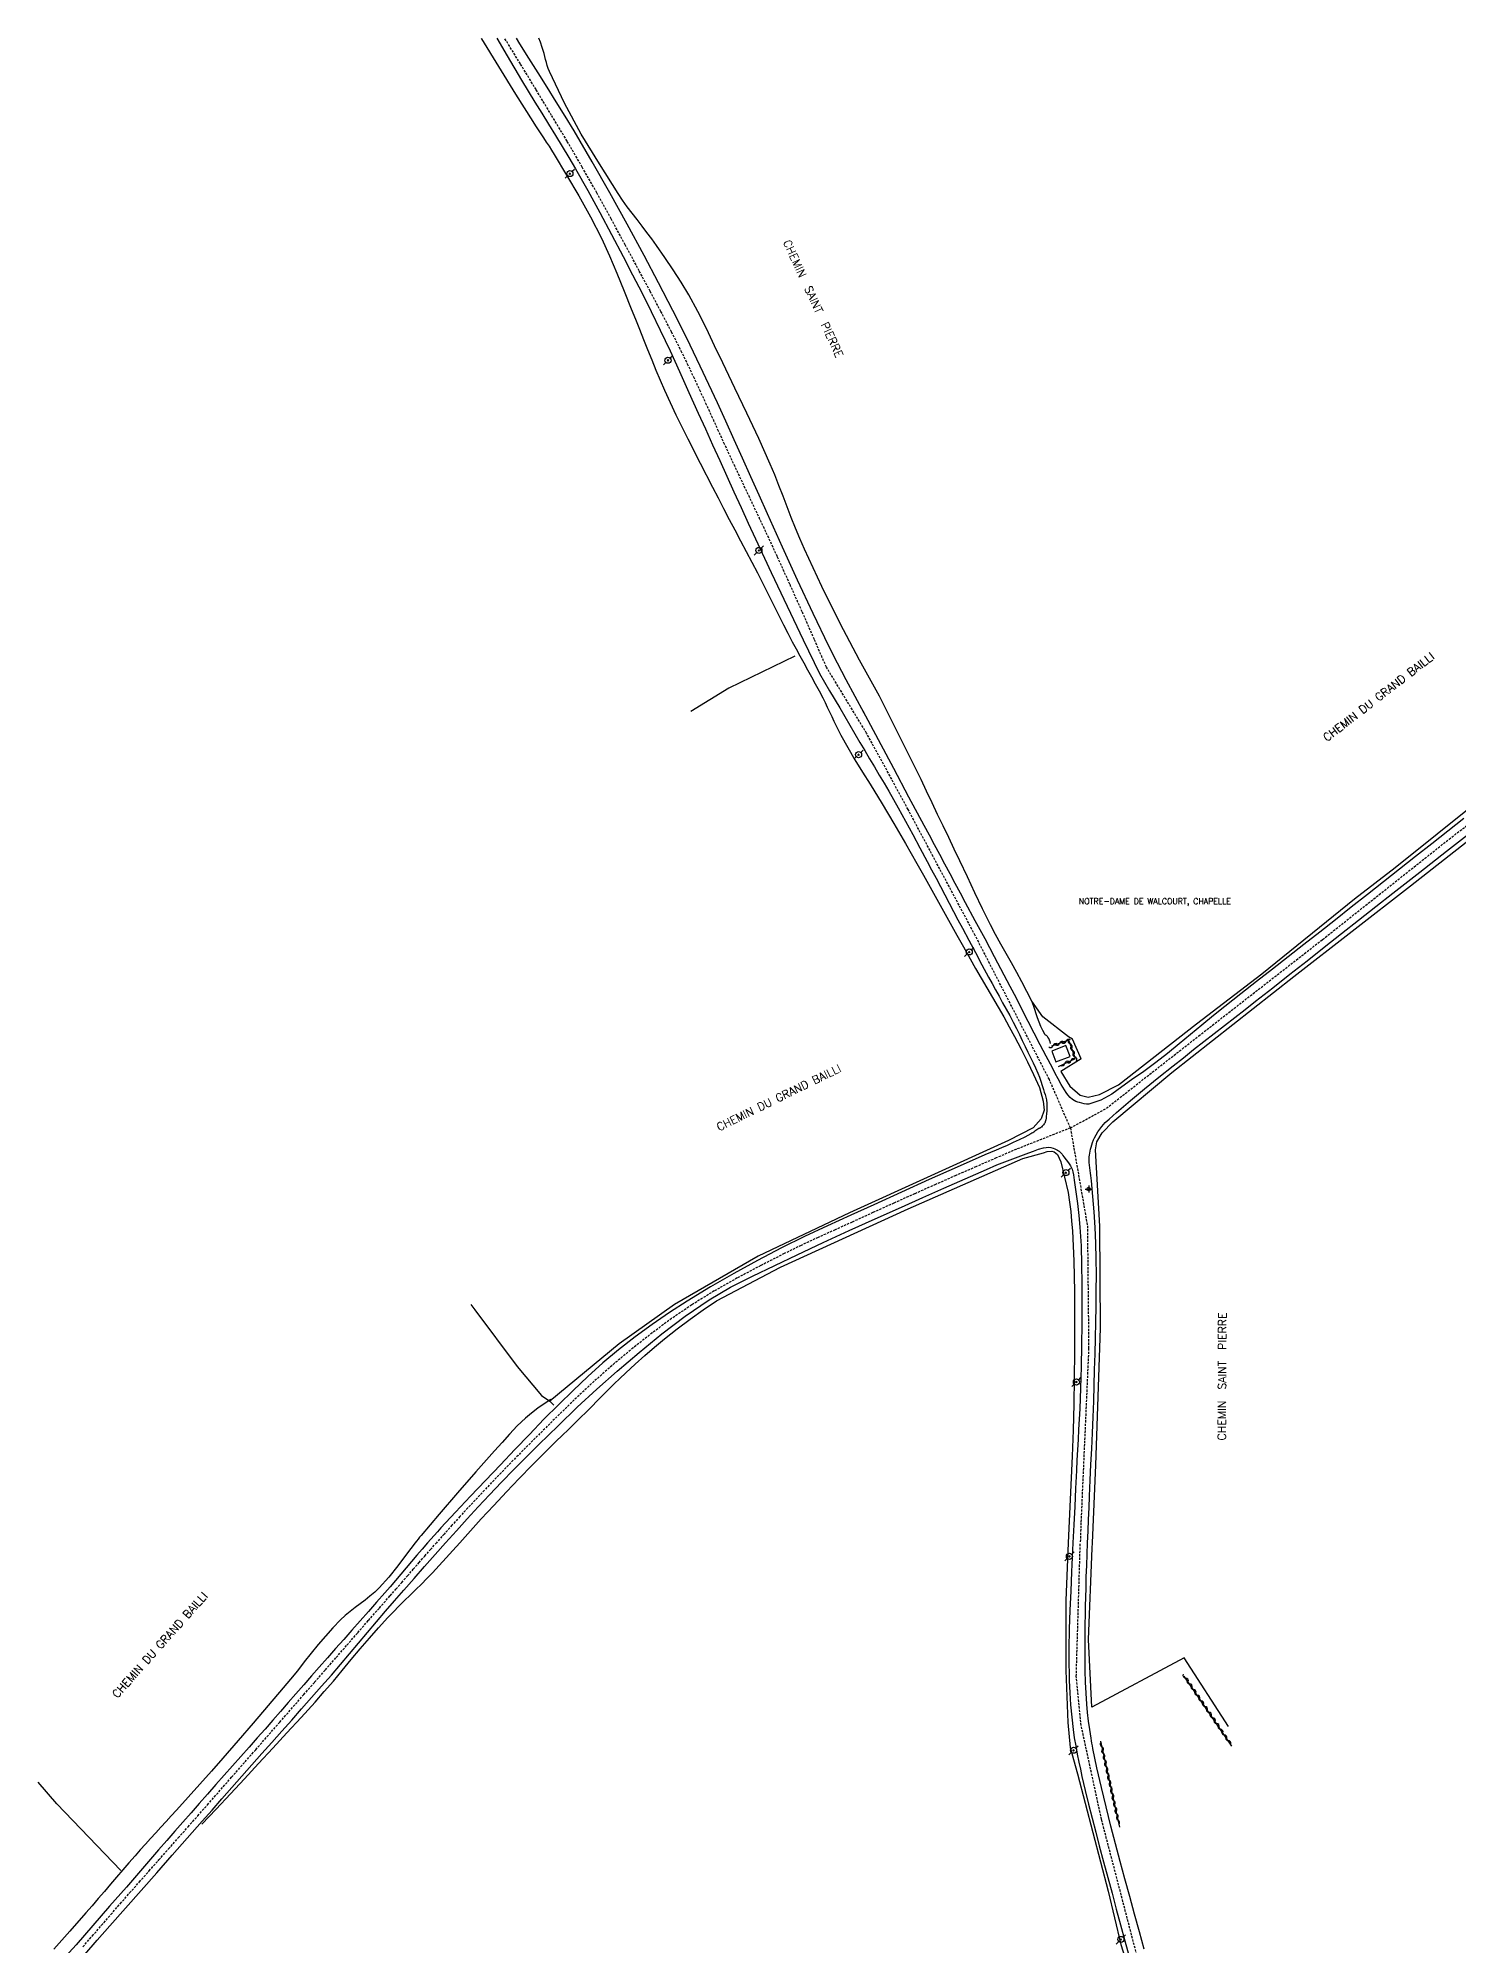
# Model space of a CAD drawing. Header units: millimetres. Extents: x 146000 to 146945, y 144000 to 145000.
# Drawn here: x 146069.4 to 146380.1, y 144582.9 to 145000 of the extents above; entities that cross this region are included whole.
import ezdxf
from ezdxf.enums import TextEntityAlignment as Align

# ---------------------------------------------------------------- set-up
doc = ezdxf.new("R2010")
doc.units = ezdxf.units.MM
doc.linetypes.add('DASHED', pattern=[0.75, 0.5, -0.25])
doc.layers.get('0').update_dxf_attribs({"linetype": 'CONTINUOUS'})
for name, color, linetype in [('W0001', 6, 'DASHED'), ('W0008', 7, 'CONTINUOUS'), ('W0104', 1, 'CONTINUOUS'), ('W0211', 2, 'CONTINUOUS'), ('W0310', 3, 'CONTINUOUS'), ('W0330', 7, 'CONTINUOUS'), ('W0473', 7, 'CONTINUOUS'), ('W0853', 7, 'CONTINUOUS'), ('W0984', 7, 'CONTINUOUS'), ('W0989', 7, 'CONTINUOUS')]:
    doc.layers.add(name, color=color, linetype=linetype)
doc.styles.get("Standard").update_dxf_attribs({"font": 'romans.shx', "width": 0.85})

# ---------------------------------------------------------------- blocks, each defined once
blk = doc.blocks.new('T473')
for p, q in [((-0.166667, 0.166667), (0.166667, -0.166667)), ((-0.166667, -0.166667), (0.166667, 0.166667)), ((0.500001, 0.500001), (1.000002, 1.000002)), ((-1.000002, -1.000002), (-0.500001, -0.500001))]:
    blk.add_line(p, q)
blk.add_ellipse((0, 0), major_axis=(0.471405, 0.471405), ratio=1, start_param=5.4977871438, end_param=11.780972451)
blk = doc.blocks.new('T853')
for p, q in [((-0.75, 0), (0.75, 0)), ((0, 0.75), (0, -0.75))]:
    blk.add_line(p, q)
blk.add_ellipse((0, 0), major_axis=(-0.265, 0.265), ratio=1, start_param=3.926991, end_param=10.210176)
blk = doc.blocks.new('t310o')
at = {"color": 0, "linetype": 'Continuous'}
for centre, start, end in [((-0.5, 0.38), 216.8699, 323.1304), ((0.5, -0.37), 36.8699, 143.1303)]:
    blk.add_arc(centre, 0.625, start, end, dxfattribs=at)

msp = doc.modelspace()

# ---------------------------------------------------------------- linework, layer by layer
at = {"layer": 'W0001'}
for points in [[(146295.14, 144761.72), (146290.54, 144772.29), (146274.31, 144803.82), (146259.64, 144831.36), (146250.58, 144848.01), (146241.77, 144862.48), (146239.14, 144868.53), (146236.48, 144874.58), (146233.78, 144880.61), (146231.05, 144886.62), (146229.8, 144889.34), (146228.53, 144892.06), (146227.25, 144894.78), (146225.97, 144897.49), (146224.68, 144900.2), (146223.4, 144902.9), (146222.11, 144905.62), (146220.84, 144908.33), (146219.51, 144911.2), (146218.19, 144914.08), (146216.88, 144916.96), (146215.56, 144919.84), (146214.24, 144922.71), (146212.91, 144925.58), (146211.55, 144928.44), (146210.17, 144931.29), (146207.9, 144935.78), (146205.58, 144940.23), (146203.22, 144944.66), (146200.84, 144949.09), (146197.78, 144954.8), (146194.69, 144960.49), (146191.56, 144966.16), (146188.37, 144971.8), (146185.06, 144977.48), (146181.67, 144983.12), (146178.26, 144988.75), (146174.85, 144994.37), (146173.3, 144996.91), (146171.73, 144999.43), (146171.37, 145000)], [(146295.14, 144761.72), (146303.02, 144766.03), (146323.23, 144781.85), (146350.3, 144802.92), (146377.96, 144824.85), (146403.52, 144844.47), (146432.61, 144866.61), (146462.62, 144890.42), (146489.89, 144914.67), (146506.81, 144932.03), (146523.35, 144955.01), (146533.44, 144964.38)], [(146295.14, 144761.72), (146283.34, 144757.06), (146278.91, 144755.15), (146274.49, 144753.24), (146270.07, 144751.3), (146265.66, 144749.36), (146261.08, 144747.32), (146256.52, 144745.28), (146251.96, 144743.21), (146247.4, 144741.14), (146243.68, 144739.45), (146239.94, 144737.77), (146236.23, 144736.05), (146232.55, 144734.25), (146227.4, 144731.61), (146222.28, 144728.91), (146217.23, 144726.07), (146212.31, 144723.03), (146207.93, 144720.05), (146203.68, 144716.91), (146199.52, 144713.63), (146195.45, 144710.26), (146190.97, 144706.32), (146186.61, 144702.24), (146182.33, 144698.07), (146178.08, 144693.88), (146174.33, 144690.13), (146170.63, 144686.34), (146166.97, 144682.51), (146163.35, 144678.64), (146161.61, 144676.74), (146159.88, 144674.84), (146158.17, 144672.92), (146156.46, 144671)], [(146295.14, 144761.72), (146298.86, 144740.3), (146299.14, 144713.54), (146297.45, 144675.46), (146297.31, 144671)], [(146079.15, 144582.67), (146081.2, 144585.03), (146083.24, 144587.38), (146085.28, 144589.74), (146087.32, 144592.1), (146089.37, 144594.44), (146091.5, 144596.85), (146093.63, 144599.26), (146095.76, 144601.67), (146097.89, 144604.08), (146100.02, 144606.49), (146102.15, 144608.9), (146104.27, 144611.32), (146106.4, 144613.73), (146111.67, 144619.75), (146116.94, 144625.77), (146122.21, 144631.79), (146127.47, 144637.82), (146129.83, 144640.52), (146132.19, 144643.23), (146134.55, 144645.93), (146136.9, 144648.64), (146139.26, 144651.35), (146141.62, 144654.05), (146143.99, 144656.75), (146146.36, 144659.45), (146147.62, 144660.89), (146148.88, 144662.34), (146150.15, 144663.78), (146151.41, 144665.23), (146152.67, 144666.67), (146153.93, 144668.12), (146155.19, 144669.56), (146156.46, 144671)], [(146310.8, 144576.54), (146301.96, 144610.51), (146297.51, 144631.04), (146296.43, 144641.78), (146297.31, 144671)]]:
    msp.add_lwpolyline(points, dxfattribs=at)
at = {"layer": 'W0008'}
for points in [[(146169.69, 145000), (146171.96, 144996.13), (146175.08, 144990.85), (146176.54, 144988.41), (146178.02, 144985.99), (146179.51, 144983.57), (146181.01, 144981.16), (146182.51, 144978.75), (146183.99, 144976.33), (146185.45, 144973.89), (146186.89, 144971.44), (146189.58, 144966.69), (146192.2, 144961.91), (146194.77, 144957.1), (146197.32, 144952.27), (146199.4, 144948.26), (146201.45, 144944.24), (146203.47, 144940.2), (146205.45, 144936.13), (146207.58, 144931.62), (146209.65, 144927.08), (146211.7, 144922.53), (146213.76, 144917.99), (146215.32, 144914.55), (146216.88, 144911.11), (146218.43, 144907.68), (146219.99, 144904.24), (146221.54, 144900.8), (146223.1, 144897.36), (146224.68, 144893.93), (146226.26, 144890.51), (146229.72, 144883.13), (146233.21, 144875.77), (146236.73, 144868.42), (146240.29, 144861.09)], [(146250.04, 144852.41), (146248.04, 144856.03), (146246.08, 144859.67), (146244.18, 144863.34), (146242.32, 144867.04), (146238.85, 144874.23), (146235.49, 144881.47), (146232.2, 144888.74), (146228.89, 144896.01), (146227.05, 144900.04), (146225.23, 144904.08), (146223.42, 144908.13), (146221.61, 144912.18), (146219.79, 144916.22), (146217.95, 144920.26), (146216.09, 144924.28), (146214.19, 144928.29), (146211.22, 144934.39), (146208.18, 144940.46), (146205.08, 144946.49), (146201.91, 144952.49), (146198.19, 144959.36), (146194.39, 144966.18), (146190.51, 144972.97), (146186.58, 144979.71), (146184.65, 144982.92), (146182.7, 144986.11), (146180.71, 144989.28), (146178.71, 144992.45), (146176.72, 144995.61), (146174.73, 144998.79), (146173.99, 145000)], [(146240.29, 144861.09), (146242.49, 144857.32), (146244.69, 144853.55), (146246.9, 144849.78), (146249.1, 144846.01), (146250.15, 144844.22), (146251.21, 144842.44), (146252.27, 144840.66), (146253.32, 144838.88), (146254.38, 144837.1), (146255.43, 144835.32), (146256.46, 144833.53), (146257.48, 144831.73), (146259.1, 144828.81), (146260.68, 144825.87), (146262.24, 144822.93), (146263.81, 144819.98), (146264.78, 144818.16), (146265.75, 144816.34), (146266.71, 144814.52), (146267.67, 144812.7), (146268.63, 144810.88), (146269.6, 144809.05), (146270.56, 144807.23), (146271.53, 144805.41), (146272.95, 144802.74), (146274.38, 144800.06), (146275.81, 144797.39), (146277.24, 144794.72), (146278, 144793.31), (146278.78, 144791.91), (146279.55, 144790.5), (146280.33, 144789.1), (146281.11, 144787.69), (146281.87, 144786.28), (146282.63, 144784.86), (146283.36, 144783.44), (146284.01, 144782.15), (146284.63, 144780.86), (146285.24, 144779.56), (146285.85, 144778.26), (146286.41, 144777.12), (146286.97, 144775.98), (146287.51, 144774.83), (146288.02, 144773.67), (146288.36, 144772.8), (146288.67, 144771.91), (146288.97, 144771.03), (146289.25, 144770.14), (146289.44, 144769.57), (146289.63, 144769), (146289.8, 144768.43), (146289.91, 144767.84), (146289.99, 144767.07), (146289.99, 144766.29), (146289.96, 144765.52), (146289.91, 144764.75), (146289.88, 144764.32), (146289.84, 144763.89), (146289.77, 144763.47), (146289.66, 144763.05), (146289.61, 144762.93), (146289.55, 144762.82), (146289.49, 144762.71), (146289.42, 144762.6), (146289.28, 144762.42), (146289.13, 144762.24), (146288.97, 144762.07), (146288.8, 144761.91), (146288.74, 144761.86), (146288.68, 144761.82), (146288.61, 144761.77), (146288.54, 144761.73), (146288.47, 144761.69), (146288.4, 144761.65), (146288.34, 144761.61), (146288.27, 144761.57), (146288.04, 144761.42), (146287.82, 144761.27), (146287.6, 144761.13), (146287.38, 144760.98), (146287.15, 144760.83), (146286.93, 144760.68), (146286.7, 144760.54), (146286.46, 144760.41), (146285.2, 144759.73), (146283.92, 144759.11), (146282.62, 144758.5), (146281.32, 144757.91), (146280.11, 144757.37), (146278.89, 144756.85), (146277.67, 144756.34), (146276.45, 144755.85)], [(146381.23, 144829.38), (146377.7, 144826.62), (146374.18, 144823.85), (146370.66, 144821.07), (146367.15, 144818.29), (146363.63, 144815.51), (146360.11, 144812.73), (146356.59, 144809.96), (146353.14, 144807.25), (146349.69, 144804.54), (146346.23, 144801.83), (146342.78, 144799.13), (146339.32, 144796.42), (146335.87, 144793.72), (146332.41, 144791.01), (146328.96, 144788.3), (146326.42, 144786.27), (146323.91, 144784.22), (146321.4, 144782.15), (146318.9, 144780.08), (146316.37, 144778.03), (146313.8, 144776.03), (146311.19, 144774.09), (146308.52, 144772.23), (146306.38, 144770.7), (146304.19, 144769.12), (146301.79, 144767.76), (146299.17, 144766.93), (146298.65, 144766.91), (146298.13, 144766.99), (146297.63, 144767.12), (146297.15, 144767.27), (146296.75, 144767.38), (146296.35, 144767.52), (146295.96, 144767.69), (146295.6, 144767.92), (146295.06, 144768.39), (146294.61, 144768.93), (146294.2, 144769.5), (146293.82, 144770.08), (146293.1, 144771.24), (146292.45, 144772.43), (146291.84, 144773.65), (146291.22, 144774.85), (146289.88, 144777.38), (146288.56, 144779.91), (146287.24, 144782.45), (146285.94, 144785), (146284.63, 144787.54), (146283.32, 144790.08), (146282, 144792.62), (146280.68, 144795.15), (146278.58, 144799.11), (146276.47, 144803.05), (146274.35, 144807), (146272.23, 144810.94), (146271.1, 144813.05), (146269.97, 144815.16), (146268.84, 144817.27), (146267.71, 144819.38), (146266.58, 144821.49), (146265.45, 144823.6), (146264.32, 144825.71), (146263.19, 144827.82), (146259.84, 144834.07), (146256.5, 144840.32), (146253.16, 144846.57), (146249.82, 144852.82)], [(146298.92, 144671), (146299.03, 144673.56), (146299.14, 144676.11), (146299.25, 144678.67), (146299.36, 144681.23), (146299.5, 144684.68), (146299.65, 144688.13), (146299.8, 144691.59), (146299.95, 144695.04), (146300.1, 144698.5), (146300.24, 144701.95), (146300.35, 144705.41), (146300.45, 144708.86), (146300.54, 144712.32), (146300.62, 144715.78), (146300.7, 144719.23), (146300.77, 144722.69), (146300.81, 144726.15), (146300.82, 144729.61), (146300.79, 144733.07), (146300.71, 144736.52), (146300.56, 144739.93), (146300.34, 144743.34), (146300.07, 144746.73), (146299.77, 144750.13), (146299.7, 144750.71), (146299.63, 144751.29), (146299.55, 144751.86), (146299.47, 144752.44), (146299.39, 144753.02), (146299.32, 144753.6), (146299.27, 144754.18), (146299.24, 144754.76), (146299.24, 144754.89), (146299.24, 144755.02), (146299.25, 144755.15), (146299.25, 144755.28), (146299.26, 144755.41), (146299.27, 144755.53), (146299.29, 144755.66), (146299.3, 144755.79), (146299.37, 144756.23), (146299.45, 144756.67), (146299.55, 144757.1), (146299.67, 144757.53), (146299.82, 144758.06), (146299.99, 144758.57), (146300.18, 144759.09), (146300.41, 144759.58), (146300.76, 144760.24), (146301.15, 144760.87), (146301.57, 144761.47), (146302.03, 144762.06), (146302.78, 144762.88), (146303.59, 144763.65), (146304.43, 144764.39), (146305.26, 144765.13), (146308.29, 144767.74), (146311.37, 144770.28), (146314.49, 144772.79), (146317.61, 144775.29), (146319.85, 144777.07), (146322.1, 144778.85), (146324.35, 144780.62), (146326.61, 144782.38), (146328.88, 144784.14), (146331.14, 144785.89), (146333.4, 144787.65), (146335.66, 144789.42), (146339.42, 144792.37), (146343.17, 144795.33), (146346.93, 144798.29), (146350.68, 144801.25), (146354.43, 144804.21), (146358.18, 144807.17), (146361.94, 144810.12), (146365.7, 144813.08), (146371.55, 144817.67), (146377.41, 144822.25), (146383.28, 144826.83)], [(146276.81, 144752.63), (146279.09, 144753.62), (146281.4, 144754.55), (146283.72, 144755.43), (146286.07, 144756.25), (146287.1, 144756.64), (146288.16, 144757.06), (146289.27, 144757.39), (146290.41, 144757.5), (146290.89, 144757.44), (146291.34, 144757.3), (146291.77, 144757.12), (146292.18, 144756.92), (146292.35, 144756.83), (146292.52, 144756.73), (146292.67, 144756.62), (146292.82, 144756.5), (146293.07, 144756.24), (146293.31, 144755.96), (146293.52, 144755.68), (146293.74, 144755.39), (146294.22, 144754.74), (146294.71, 144754.09), (146295.15, 144753.41), (146295.51, 144752.68), (146295.7, 144752.1), (146295.81, 144751.5), (146295.89, 144750.9), (146295.98, 144750.3), (146296.37, 144747.74), (146296.72, 144745.17), (146297.01, 144742.59), (146297.24, 144740.01), (146297.47, 144735.91), (146297.58, 144731.82), (146297.62, 144727.72), (146297.64, 144723.63), (146297.64, 144718.92), (146297.59, 144714.21), (146297.49, 144709.5), (146297.36, 144704.79), (146297.28, 144702.55), (146297.18, 144700.3), (146297.07, 144698.06), (146296.95, 144695.81), (146296.82, 144693.57), (146296.7, 144691.33), (146296.58, 144689.08), (146296.47, 144686.84), (146296.27, 144682.88), (146296.08, 144678.92), (146295.89, 144674.96), (146295.7, 144671)], [(146276.45, 144755.85), (146270.36, 144753.15), (146264.28, 144750.43), (146258.22, 144747.69), (146252.16, 144744.93), (146247.09, 144742.62), (146242.01, 144740.31), (146236.96, 144737.95), (146231.96, 144735.47), (146226.72, 144732.73), (146221.52, 144729.9), (146216.39, 144726.96), (146211.34, 144723.87), (146207.47, 144721.35), (146203.65, 144718.74), (146199.92, 144716.02), (146196.27, 144713.19), (146192.89, 144710.34), (146189.61, 144707.38), (146186.4, 144704.34), (146183.23, 144701.27), (146179.98, 144698.03), (146176.8, 144694.72), (146173.65, 144691.38), (146170.49, 144688.05), (146167.2, 144684.62), (146163.91, 144681.19), (146160.64, 144677.74), (146157.42, 144674.25), (146156.7, 144673.44), (146155.98, 144672.63), (146155.26, 144671.82), (146154.55, 144671)], [(146158.47, 144671), (146160.84, 144673.64), (146163.23, 144676.27), (146165.63, 144678.88), (146168.05, 144681.47), (146170.71, 144684.27), (146173.4, 144687.03), (146176.13, 144689.76), (146178.87, 144692.47), (146183.07, 144696.56), (146187.29, 144700.63), (146191.58, 144704.63), (146195.98, 144708.52), (146200.84, 144712.63), (146205.78, 144716.68), (146210.86, 144720.55), (146216.15, 144724.14), (146220.82, 144726.88), (146225.64, 144729.34), (146230.52, 144731.66), (146235.39, 144733.97), (146241.06, 144736.66), (146246.76, 144739.27), (146252.47, 144741.83), (146258.19, 144744.4), (146262.84, 144746.48), (146267.49, 144748.55), (146272.15, 144750.6), (146276.81, 144752.63)], [(146154.55, 144671), (146153.37, 144669.64), (146152.19, 144668.27), (146151.03, 144666.89), (146149.86, 144665.52), (146148.69, 144664.14), (146147.52, 144662.77), (146146.35, 144661.4), (146145.16, 144660.04), (146143.38, 144658), (146141.59, 144655.97), (146139.8, 144653.95), (146138, 144651.92), (146136.21, 144649.9), (146134.41, 144647.87), (146132.62, 144645.85), (146130.83, 144643.82), (146129.14, 144641.89), (146127.45, 144639.95), (146125.76, 144638.02), (146124.07, 144636.09), (146122.38, 144634.15), (146120.69, 144632.22), (146119, 144630.29), (146117.3, 144628.36), (146115.49, 144626.31), (146113.68, 144624.26), (146111.87, 144622.22), (146110.05, 144620.17), (146108.23, 144618.13), (146106.42, 144616.08), (146104.61, 144614.03), (146102.8, 144611.98), (146101.03, 144609.95), (146099.25, 144607.93), (146097.49, 144605.9), (146095.72, 144603.87), (146093.95, 144601.83), (146092.19, 144599.8), (146090.42, 144597.77), (146088.65, 144595.75), (146084.98, 144591.53), (146081.33, 144587.31), (146077.65, 144583.11), (146073.91, 144578.96)], [(146079.55, 144580.99), (146082.3, 144584.11), (146085.04, 144587.23), (146088.46, 144591.09), (146091.88, 144594.96), (146095.29, 144598.83), (146098.7, 144602.7), (146100.87, 144605.17), (146103.05, 144607.64), (146105.22, 144610.11), (146107.4, 144612.58), (146109.57, 144615.06), (146111.75, 144617.53), (146113.93, 144620), (146116.11, 144622.47), (146118.28, 144624.92), (146120.46, 144627.37), (146122.64, 144629.82), (146124.82, 144632.26), (146127, 144634.71), (146129.17, 144637.17), (146131.34, 144639.63), (146133.49, 144642.1), (146135.49, 144644.4), (146137.47, 144646.72), (146139.44, 144649.05), (146141.41, 144651.38), (146143.38, 144653.71), (146145.35, 144656.03), (146147.34, 144658.34), (146149.34, 144660.65), (146151.61, 144663.24), (146153.89, 144665.83), (146156.18, 144668.42), (146158.47, 144671)], [(146295.7, 144671), (146295.63, 144669.41), (146295.56, 144667.83), (146295.49, 144666.24), (146295.42, 144664.66), (146295.24, 144660.47), (146295.05, 144656.29), (146294.9, 144652.1), (146294.81, 144647.92), (146294.8, 144646.17), (146294.8, 144644.42), (146294.84, 144642.68), (146294.9, 144640.93), (146295.03, 144638.24), (146295.2, 144635.55), (146295.43, 144632.86), (146295.73, 144630.18), (146295.99, 144628.39), (146296.3, 144626.59), (146296.64, 144624.81), (146297, 144623.03), (146297.32, 144621.48), (146297.67, 144619.94), (146298.03, 144618.4), (146298.39, 144616.87), (146299.14, 144613.83), (146299.9, 144610.8), (146300.68, 144607.77), (146301.47, 144604.74), (146302.39, 144601.28), (146303.31, 144597.82), (146304.25, 144594.37), (146305.19, 144590.92), (146306.13, 144587.47), (146307.06, 144584.01), (146307.99, 144580.56)], [(146311.29, 144582.13), (146310.25, 144585.98), (146309.19, 144589.82), (146308.13, 144593.67), (146307.08, 144597.51), (146306.03, 144601.36), (146305.01, 144605.22), (146304.02, 144609.08), (146302.97, 144613.3), (146301.93, 144617.53), (146300.95, 144621.77), (146300.05, 144626.03), (146299.95, 144626.6), (146299.85, 144627.17), (146299.76, 144627.74), (146299.68, 144628.31), (146299.41, 144630.17), (146299.14, 144632.02), (146298.91, 144633.89), (146298.72, 144635.75), (146298.56, 144638.16), (146298.45, 144640.57), (146298.39, 144642.98), (146298.36, 144645.39), (146298.34, 144647.36), (146298.34, 144649.33), (146298.35, 144651.29), (146298.38, 144653.26), (146298.42, 144655.22), (146298.46, 144657.19), (146298.51, 144659.15), (146298.56, 144661.12), (146298.63, 144663.59), (146298.72, 144666.06), (146298.81, 144668.53), (146298.92, 144671)]]:
    msp.add_lwpolyline(points, dxfattribs=at)
at = {"layer": 'W0104'}
msp.add_lwpolyline([(146291.99, 144776.15), (146295.06, 144777.35), (146294.13, 144779.72), (146291.07, 144778.52), (146291.99, 144776.15)], close=True, dxfattribs=at)
at = {"layer": 'W0211'}
for points in [[(146166.23, 145000), (146166.33, 144999.83), (146170.03, 144993.78), (146173.77, 144987.75), (146177.55, 144981.75), (146178.13, 144980.85), (146178.72, 144979.95), (146179.32, 144979.06), (146179.91, 144978.17), (146180.51, 144977.28), (146181.1, 144976.38), (146181.68, 144975.48), (146182.24, 144974.56), (146184.95, 144970.06), (146187.61, 144965.52), (146190.16, 144960.93), (146192.56, 144956.25), (146194.33, 144952.44), (146195.95, 144948.58), (146197.52, 144944.69), (146199.1, 144940.81), (146200.01, 144938.59), (146200.91, 144936.36), (146201.79, 144934.13), (146202.67, 144931.89), (146203.56, 144929.66), (146204.47, 144927.44), (146205.4, 144925.23), (146206.37, 144923.03), (146208.87, 144917.67), (146211.49, 144912.36), (146214.17, 144907.09), (146216.86, 144901.82), (146218.07, 144899.47), (146219.3, 144897.13), (146220.53, 144894.79), (146221.78, 144892.46), (146223.02, 144890.12), (146224.26, 144887.79), (146225.5, 144885.45), (146226.71, 144883.1), (146227.68, 144881.22), (146228.63, 144879.33), (146229.57, 144877.43), (146230.51, 144875.54), (146231.45, 144873.64), (146232.39, 144871.75), (146233.35, 144869.87), (146234.32, 144867.99), (146235.14, 144866.45), (146235.97, 144864.92), (146236.81, 144863.39), (146237.66, 144861.87), (146238.51, 144860.34), (146239.34, 144858.81), (146240.17, 144857.28), (146240.98, 144855.73), (146241.48, 144854.72), (146241.97, 144853.71), (146242.45, 144852.68), (146242.93, 144851.66), (146243.4, 144850.63), (146243.89, 144849.61), (146244.4, 144848.6), (146244.92, 144847.6), (146246.44, 144844.87), (146248.02, 144842.18), (146249.65, 144839.52), (146251.35, 144836.89)], [(146253.37, 144856.12), (146249.01, 144864.02), (146244.82, 144872.02), (146240.81, 144880.1), (146236.98, 144888.27), (146235.97, 144890.57), (146235.01, 144892.88), (146234.09, 144895.21), (146233.19, 144897.55), (146232.3, 144899.89), (146231.39, 144902.22), (146230.46, 144904.55), (146229.48, 144906.86), (146226.98, 144912.44), (146224.39, 144917.97), (146221.74, 144923.49), (146219.09, 144928.99), (146217.3, 144932.75), (146215.52, 144936.51), (146213.68, 144940.25), (146211.69, 144943.91), (146210.03, 144946.67), (146208.27, 144949.37), (146206.45, 144952.03), (146204.62, 144954.67), (146203.59, 144956.11), (146202.53, 144957.52), (146201.45, 144958.92), (146200.37, 144960.32), (146199.29, 144961.72), (146198.23, 144963.13), (146197.2, 144964.57), (146196.21, 144966.04), (146192.11, 144972.49), (146188.14, 144979.04), (146184.46, 144985.77), (146181.21, 144992.72), (146180.95, 144993.36), (146180.73, 144994.01), (146180.54, 144994.67), (146180.36, 144995.33), (146180.19, 144996), (146180.02, 144996.66), (146179.83, 144997.32), (146179.63, 144997.97), (146179.23, 144999.09), (146178.86, 145000)], [(146290.78, 144780.21), (146290.7, 144780.58), (146290.58, 144780.93), (146290.42, 144781.28), (146290.22, 144781.6), (146290.15, 144781.69), (146290.07, 144781.76), (146289.99, 144781.83), (146289.91, 144781.9), (146289.82, 144781.96), (146289.74, 144782.03), (146289.66, 144782.11), (146289.59, 144782.19), (146289.08, 144783.03), (146288.65, 144783.92), (146288.29, 144784.84), (146287.98, 144785.76), (146287.69, 144786.69), (146287.39, 144787.61), (146287.06, 144788.52), (146286.68, 144789.41), (146285.64, 144791.55), (146284.54, 144793.65), (146283.41, 144795.73), (146282.25, 144797.8), (146281.08, 144799.86), (146279.92, 144801.93), (146278.78, 144804.01), (146277.68, 144806.11), (146275.95, 144809.6), (146274.27, 144813.11), (146272.61, 144816.64), (146270.94, 144820.15), (146269.73, 144822.68), (146268.52, 144825.22), (146267.32, 144827.75), (146266.11, 144830.28), (146264.9, 144832.81), (146263.69, 144835.34), (146262.47, 144837.87), (146261.24, 144840.39), (146259.3, 144844.33), (146257.34, 144848.27), (146255.37, 144852.2), (146253.37, 144856.12)], [(146251.35, 144836.89), (146253.94, 144832.59), (146256.51, 144828.26), (146259.05, 144823.93), (146261.56, 144819.57), (146263.04, 144816.97), (146264.5, 144814.37), (146265.95, 144811.75), (146267.39, 144809.14), (146268.83, 144806.52), (146270.28, 144803.9), (146271.73, 144801.29), (146273.19, 144798.68), (146274.41, 144796.56), (146275.64, 144794.44), (146276.88, 144792.33), (146278.12, 144790.22), (146279.36, 144788.11), (146280.58, 144785.99), (146281.77, 144783.85), (146282.94, 144781.7), (146284.36, 144778.95), (146285.74, 144776.18), (146287.08, 144773.39), (146288.36, 144770.58)], [(146294.68, 144747.6), (146294.97, 144745.52), (146295.22, 144743.42), (146295.42, 144741.32), (146295.58, 144739.22), (146295.89, 144732.59), (146296.03, 144725.95), (146296.06, 144719.32), (146296.04, 144712.68), (146296, 144707), (146295.9, 144701.32), (146295.73, 144695.64), (146295.51, 144689.96)], [(146161.56, 144671), (146162.74, 144672.32), (146163.92, 144673.63), (146165.1, 144674.94), (146166.29, 144676.23), (146169.05, 144679.2), (146171.81, 144682.15), (146174.6, 144685.09), (146177.41, 144688), (146178.72, 144689.31), (146180.03, 144690.62), (146181.35, 144691.92), (146182.67, 144693.21), (146184, 144694.5), (146185.33, 144695.79), (146186.66, 144697.08), (146187.98, 144698.38), (146189.21, 144699.6), (146190.44, 144700.83), (146191.66, 144702.07), (146192.89, 144703.31), (146194.12, 144704.54), (146195.35, 144705.76), (146196.6, 144706.97), (146197.87, 144708.17), (146199.95, 144710.08), (146202.06, 144711.96), (146204.2, 144713.81), (146206.39, 144715.6), (146209.15, 144717.78), (146211.97, 144719.89), (146214.82, 144721.95), (146217.72, 144723.95)], [(146181.48, 144702.36), (146180.03, 144701.43), (146178.63, 144700.43), (146177.27, 144699.38), (146175.96, 144698.27), (146174.17, 144696.56), (146172.47, 144694.77), (146170.82, 144692.93), (146169.17, 144691.09), (146165.09, 144686.53), (146161.05, 144681.93), (146157.07, 144677.29), (146153.13, 144672.61), (146152.8, 144672.21), (146152.47, 144671.81), (146152.15, 144671.4), (146151.83, 144671)], [(146151.83, 144671), (146149.93, 144668.51), (146148.05, 144665.99), (146146.09, 144663.52), (146143.98, 144661.18), (146142.99, 144660.23), (146141.94, 144659.34), (146140.86, 144658.49), (146139.76, 144657.66), (146138.67, 144656.84), (146137.59, 144655.99), (146136.53, 144655.11), (146135.53, 144654.17), (146133.83, 144652.42), (146132.2, 144650.6), (146130.63, 144648.74), (146129.09, 144646.85), (146127.58, 144644.95), (146126.06, 144643.05), (146124.53, 144641.16), (146122.98, 144639.29), (146119.69, 144635.44), (146116.4, 144631.59), (146113.1, 144627.76), (146109.77, 144623.94), (146107.25, 144621.09), (146104.71, 144618.25), (146102.16, 144615.41), (146099.61, 144612.58), (146098.48, 144611.33), (146097.34, 144610.09), (146096.21, 144608.84), (146095.07, 144607.6), (146093.94, 144606.36), (146092.81, 144605.11), (146091.68, 144603.86), (146090.57, 144602.6), (146089.21, 144601.05), (146087.86, 144599.49), (146086.52, 144597.92), (146085.18, 144596.35), (146083.84, 144594.78), (146082.5, 144593.22), (146081.15, 144591.66), (146079.8, 144590.1), (146076.29, 144586.12), (146072.76, 144582.16)], [(146105.2, 144609.46), (146108.3, 144612.78), (146111.41, 144616.1), (146114.5, 144619.43), (146117.59, 144622.76), (146120.69, 144626.09), (146123.79, 144629.43), (146126.87, 144632.78), (146129.92, 144636.16), (146131.94, 144638.46), (146133.93, 144640.78), (146135.89, 144643.12), (146137.85, 144645.47), (146139.82, 144647.81), (146141.81, 144650.14), (146143.83, 144652.44), (146145.88, 144654.7), (146147.06, 144655.95), (146148.27, 144657.18), (146149.49, 144658.39), (146150.72, 144659.59), (146151.95, 144660.79), (146153.18, 144661.99), (146154.39, 144663.21), (146155.59, 144664.44), (146157.1, 144666.06), (146158.6, 144667.7), (146160.09, 144669.35), (146161.56, 144671)]]:
    msp.add_lwpolyline(points, dxfattribs=at)
at = {"layer": 'W0310'}
for points in [[(146292.53, 144775.18), (146296.26, 144776.88), (146294.81, 144780.89), (146291, 144779.62)], [(146330.49, 144626.56), (146320.05, 144641.88)], [(146301.74, 144627.63), (146305.89, 144608.86)]]:
    msp.add_lwpolyline(points, dxfattribs=at)
at = {"layer": 'W0330'}
for points in [[(146297.53, 144776.82), (146293.04, 144774.04), (146295, 144770.82), (146297.25, 144768.88), (146299, 144768.43), (146301.54, 144769.03), (146305.69, 144771.12), (146322.75, 144784.47), (146337, 144795.41), (146357.27, 144811.82), (146366.17, 144818.65), (146384.59, 144833.39), (146400.48, 144847.57), (146418.24, 144863.24), (146436.41, 144878.64)], [(146234.9, 144864.89), (146220.43, 144857.85), (146212.11, 144852.77)], [(146299.96, 144671), (146300.73, 144687.96), (146301.7, 144717.95), (146301.55, 144740.25), (146300.6, 144756.93), (146300.91, 144758.67), (146302.1, 144760.64), (146304.44, 144763.06), (146317.33, 144773.85), (146344, 144794.86), (146369.53, 144814.68), (146385.45, 144827.13), (146405.82, 144842.78), (146427.47, 144859.48)], [(146297.53, 144776.82), (146295.59, 144781.12), (146294.71, 144781.66), (146289.15, 144786.03), (146286.68, 144789.41)], [(146288.36, 144770.58), (146289.18, 144767.6), (146289.42, 144765.61), (146288.77, 144763.72), (146287.03, 144761.77), (146281.6, 144758.95), (146246.85, 144743.15), (146226.85, 144733.69), (146208.53, 144723.11), (146196.46, 144714.48), (146181.31, 144701.95)], [(146217.72, 144723.95), (146231.74, 144731.29), (146259.68, 144744.05), (146284.76, 144755.01), (146289.24, 144756.31), (146290.07, 144756.55), (146291.09, 144756.66), (146291.62, 144756.46), (146292.3, 144755.93), (146293.03, 144754.28), (146294.68, 144747.6)], [(146164.02, 144723.08), (146164.88, 144721.93), (146174.13, 144709.55), (146179.44, 144703.19), (146181.31, 144701.95), (146182.14, 144701.09)], [(146295.51, 144689.96), (146294.69, 144671)], [(146294.69, 144671), (146294.14, 144658.42), (146294.12, 144643.08), (146294.58, 144631.7), (146295.13, 144626.28), (146296.67, 144620.46), (146303.44, 144594.86), (146306.16, 144583.15), (146309.5, 144572.64), (146313.6, 144557.5), (146316.3, 144550.37), (146319.78, 144544.4)], [(146329.7, 144630.82), (146320.04, 144645.83), (146299.8, 144635.1), (146299.11, 144649.89), (146299.91, 144669.83), (146299.96, 144671)], [(146087.42, 144599.38), (146073.44, 144613.94), (146069.36, 144618.69)]]:
    msp.add_lwpolyline(points, dxfattribs=at)

# ---------------------------------------------------------------- block references
at = {"layer": 'W0310'}
for p, rotation in [((146294.2, 144780.69), 198.3628106431935), ((146295.1, 144780.08), 109.8029208815002), ((146291.35, 144779.74), 198.3628106431935), ((146292.78, 144780.21), 198.3628106431935), ((146295.26, 144776.42), 24.49147620172536), ((146295.61, 144778.67), 109.8029208815002), ((146296.12, 144777.26), 109.8029208815002), ((146293.9, 144775.8), 24.49147620172536), ((146320.36, 144641.44), 124.2615599502145), ((146321.2, 144640.2), 124.2615599502145), ((146322.05, 144638.96), 124.2615599502145), ((146322.89, 144637.72), 124.2615599502145), ((146323.73, 144636.48), 124.2615599502145), ((146324.58, 144635.24), 124.2615599502145), ((146325.42, 144634), 124.2615599502145), ((146326.27, 144632.76), 124.2615599502145), ((146327.11, 144631.52), 124.2615599502145), ((146327.96, 144630.28), 124.2615599502145), ((146302.01, 144626.44), 282.4550992127865), ((146328.8, 144629.04), 124.2615599502145), ((146329.65, 144627.8), 124.2615599502145), ((146302.33, 144624.97), 282.4550992127865), ((146302.65, 144623.51), 282.4550992127865), ((146302.98, 144622.04), 282.4550992127865), ((146303.3, 144620.58), 282.4550992127865), ((146303.62, 144619.11), 282.4550992127865), ((146303.95, 144617.65), 282.4550992127865), ((146304.27, 144616.19), 282.4550992127865), ((146304.59, 144614.72), 282.4550992127865), ((146304.92, 144613.26), 282.4550992127865), ((146305.24, 144611.79), 282.4550992127865), ((146305.56, 144610.33), 282.4550992127865)]:
    msp.add_blockref('t310o', p, dxfattribs=dict(at, rotation=rotation))
at = {"layer": 'W0473'}
for p in [(146185.67, 144970.39), (146207.12, 144929.57), (146227, 144887.98), (146248.8, 144843.34), (146273.01, 144800.2), (146294.15, 144751.95), (146296.46, 144706.17), (146294.94, 144668.05), (146295.83, 144625.65), (146306.19, 144584.28)]:
    msp.add_blockref('T473', p, dxfattribs=at)
at = {"layer": 'W0853'}
msp.add_blockref('T853', (146299.15, 144748.36), dxfattribs=at)

# ---------------------------------------------------------------- texts
at = {"layer": 'W0984'}
msp.add_text('NOTRE-DAME DE WALCOURT, CHAPELLE  ', height=1.25, dxfattribs=at).set_placement((146314.49, 144811.3), align=Align.MIDDLE_CENTER)
at = {"layer": 'W0989'}
for s, rotation, p in [('CHEMIN  SAINT  PIERRE  ', 294.6663, (146232.26, 144955.4)), ('CHEMIN DU GRAND BAILLI', 37.8018, (146351.28, 144846.1)), ('CHEMIN DU GRAND BAILLI', 26.0985, (146218.31, 144760.97)), ('CHEMIN  SAINT  PIERRE  ', 89.7105, (146329.12, 144693.39)), ('CHEMIN DU GRAND BAILLI', 48.3218, (146086.68, 144636.91))]:
    msp.add_text(s, height=1.75, rotation=rotation, dxfattribs=at).set_placement(p)

doc.saveas('drawing.dxf')
